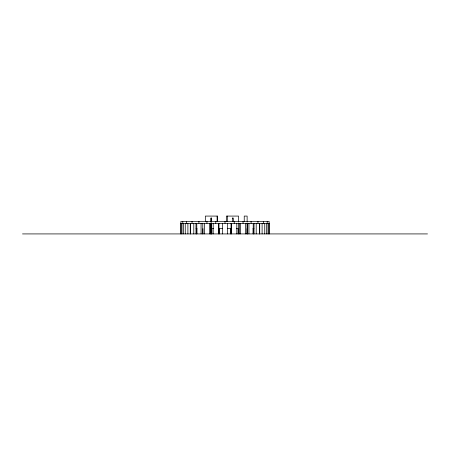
<?xml version="1.0" encoding="UTF-8"?>
<svg xmlns="http://www.w3.org/2000/svg" width="450" height="450" viewBox="0 0 450 450"><rect width="100%" height="100%" fill="white"/><g stroke="black" fill="none" stroke-linecap="round" stroke-linejoin="round"><path stroke-width="0.67" d="M232.38 218.059L233.37 218.059L233.37 221.507M196.02 228.634L197.004 228.634M213.497 228.634L211.899 228.634L211.899 233.921M222.525 228.634L219.313 228.634L219.313 233.921M227.475 228.634L230.687 228.634L230.687 233.921M236.503 228.634L238.101 228.634L238.101 233.921M252.996 228.634L253.98 228.634M22.5 233.921L427.5 233.921M269.398 233.921L269.398 223.346L180.602 223.346L180.602 233.921M269.123 223.346L269.123 221.366L180.877 221.366L180.877 223.346M268.847 223.346L268.847 233.921M268.009 223.346L268.009 233.921M267.193 221.366L267.193 223.346M266.377 223.346L266.377 233.921M264.746 223.346L264.746 233.921M263.424 221.366L263.424 223.346M262.102 223.346L262.102 233.921M259.74 223.346L259.74 233.921M259.56 223.346L259.56 233.921M257.968 221.366L257.968 223.346M256.202 223.346L256.202 233.921M254.025 223.346L254.025 233.921M253.215 223.346L253.215 233.921M253.131 228.634L253.131 233.921M251.078 221.366L251.078 223.346M248.94 223.346L248.94 233.921M247.219 223.346L247.219 233.921M247.129 221.569L247.129 216.079L244.232 216.079L244.232 221.569M247.129 222.941L247.129 233.921M247.072 228.634L247.072 233.921M245.458 223.346L245.458 233.921M243.045 221.366L243.045 223.346M240.632 223.346L240.632 233.921M239.439 223.346L239.439 233.921M238.551 221.569L238.551 216.079L226.328 216.079L226.328 221.569M238.551 222.941L238.551 233.921M236.807 223.346L236.807 233.921M234.225 221.366L234.225 223.346M232.493 218.059L232.493 221.507M231.638 223.346L231.638 233.921M231.03 223.346L231.03 233.921M227.644 223.346L227.644 233.921M227.317 216.079L227.317 221.569M225 221.366L225 223.346M222.356 223.346L222.356 233.921M218.97 223.346L218.97 233.921M218.362 223.346L218.362 233.921M217.597 221.569L217.597 216.079L205.329 216.079L205.329 221.569M217.097 216.079L217.097 221.569M215.775 221.366L215.775 223.346M213.193 223.346L213.193 233.921M211.669 221.507L211.669 218.059L210.752 218.059L210.752 221.507M211.669 222.891L211.669 233.921M211.252 218.059L211.252 221.507M211.252 222.891L211.252 233.921M210.752 222.891L210.752 233.921M210.561 223.346L210.561 233.921M209.368 223.346L209.368 233.921M206.955 221.366L206.955 223.346M204.542 223.346L204.542 233.921M202.928 228.634L202.928 233.921M202.781 223.346L202.781 233.921M201.06 223.346L201.06 233.921M198.922 221.366L198.922 223.346M196.869 228.634L196.869 233.921M196.785 223.346L196.785 233.921M195.975 223.346L195.975 233.921M193.798 223.346L193.798 233.921M192.032 221.366L192.032 223.346M190.44 223.346L190.44 233.921M190.26 223.346L190.26 233.921M187.898 223.346L187.898 233.921M186.576 221.366L186.576 223.346M185.254 223.346L185.254 233.921M183.623 223.346L183.623 233.921M182.807 221.366L182.807 223.346M181.991 223.346L181.991 233.921M181.153 223.346L181.153 233.921"/></g></svg>
